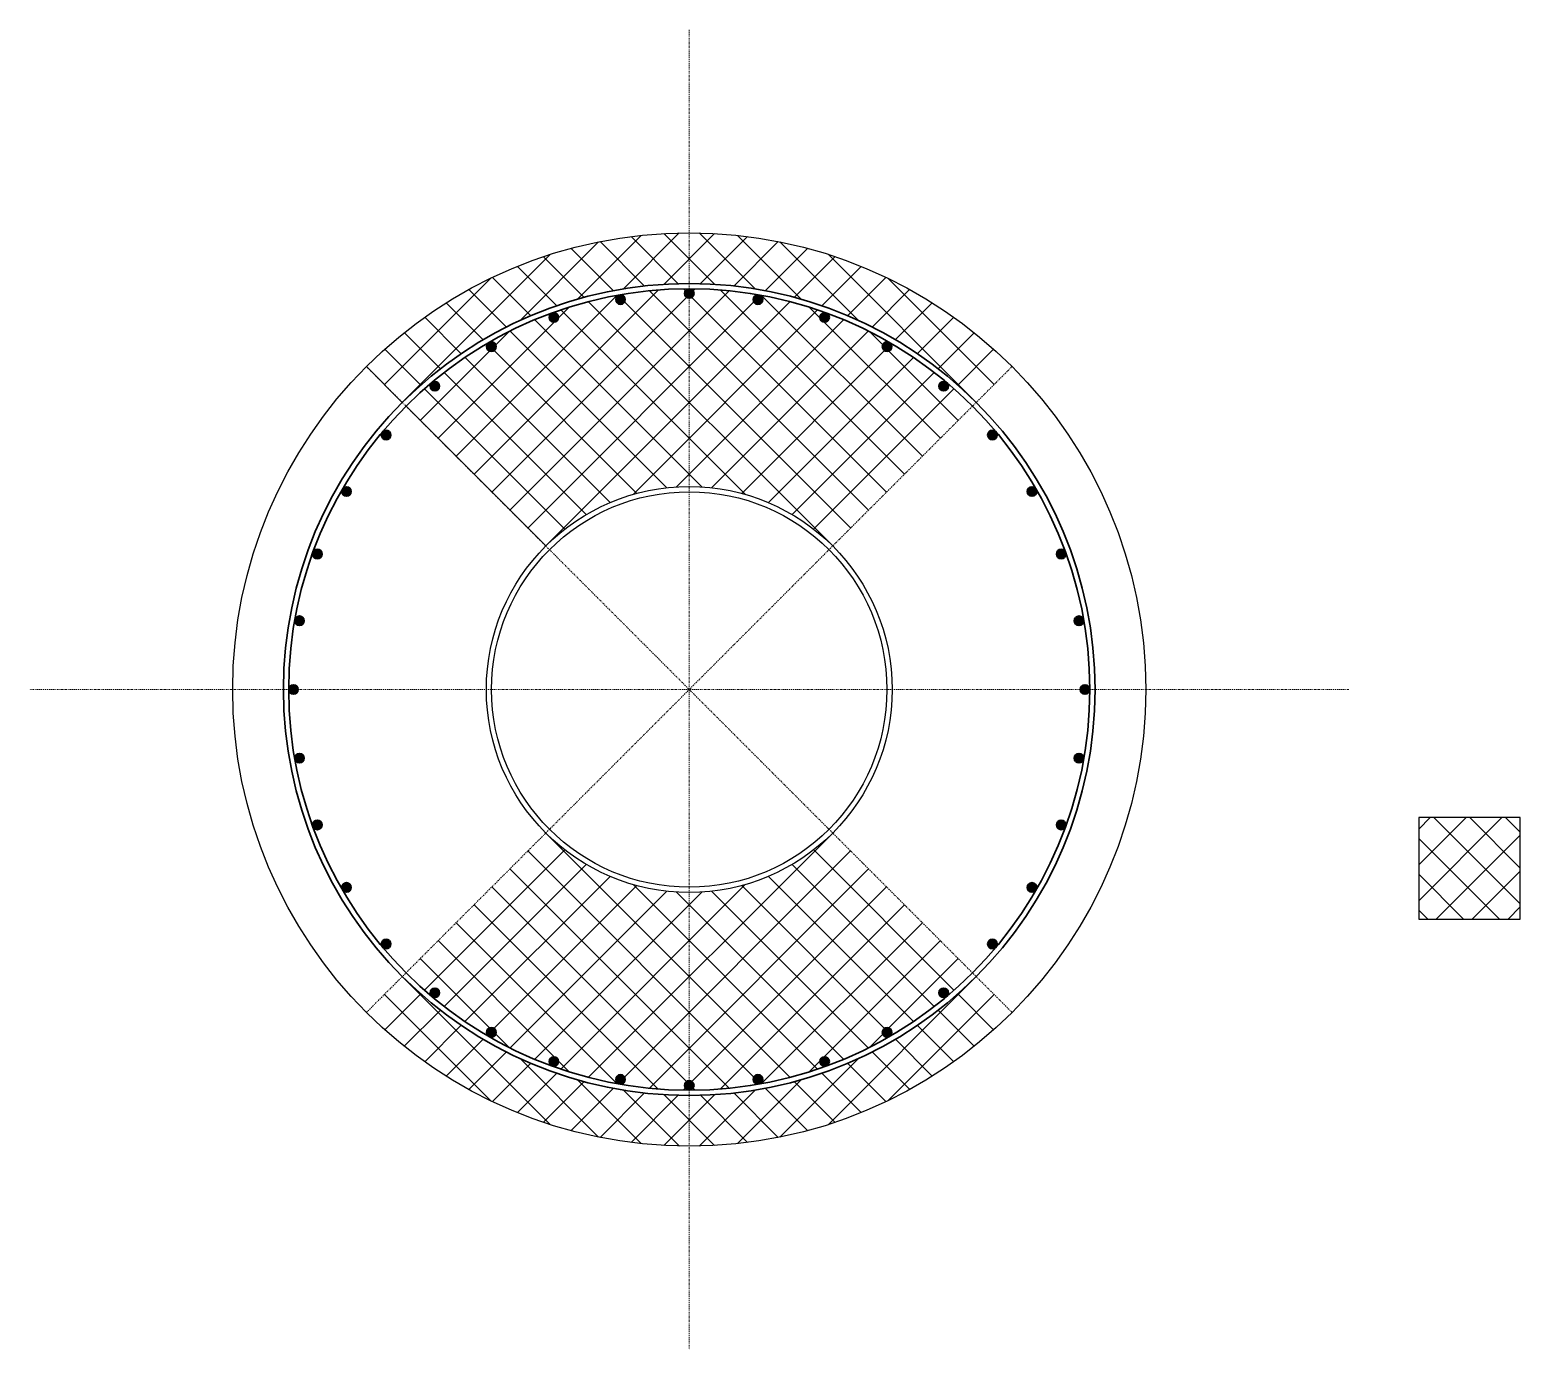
# Model space of a CAD drawing. Header units: inches. Extents: x -78 to 98, y -78 to 78.
import ezdxf

# ---------------------------------------------------------------- set-up
doc = ezdxf.new("R2010")
doc.units = ezdxf.units.IN
doc.header["$LTSCALE"] = 0.25
doc.header["$MEASUREMENT"] = 0
doc.linetypes.add('CENTER2', pattern=[1.125, 0.75, -0.125, 0.125, -0.125])
for name, color, linetype, lineweight in [('S-CONC', 11, 'Continuous', 25), ('S-GRID', 2, 'CENTER2', 13), ('S-PATT', 8, 'Continuous', 5), ('S-RBAR', 6, 'Continuous', 30)]:
    doc.layers.add(name, color=color, linetype=linetype, lineweight=lineweight)

# ---------------------------------------------------------------- blocks, each defined once
blk = doc.blocks.new('*U27')
at = {"layer": 'S-PATT'}
h = blk.add_hatch(color=256, dxfattribs=at)
h.dxf.hatch_style = 1
edge = h.paths.add_edge_path()
edge.add_arc((0, 0), 0.564, 0, 360)
at = {"layer": 'S-RBAR'}
blk.add_circle((0, 0), 0.564, dxfattribs=at)
blk = doc.blocks.new('*U28')
at = {"layer": 'S-RBAR', "color": 0, "linetype": 'ByBlock', "lineweight": -2, "transparency": 16777216}
for p, rotation in [((10.98, 69.13), 10.00000000000001), ((27.24, 69.13), 350.0000000000001), ((3.1, 67.02), 19.99999999999999), ((35.12, 67.02), 340), ((-4.3, 63.57), 29.99999999999999), ((42.51, 63.57), 330.0000000000001), ((-10.98, 58.89), 40.00000000000001), ((49.2, 58.89), 320), ((-16.75, 53.12), 49.99999999999999), ((54.97, 53.12), 310), ((-21.43, 46.44), 59.99999999999999), ((59.65, 46.44), 300.0000000000001), ((-24.88, 39.05), 70), ((63.1, 39.05), 290.0000000000001), ((-26.99, 31.16), 80.00000000000001), ((65.21, 31.16), 280), ((-27.7, 23.03), 90), ((65.92, 23.03), 270), ((-26.99, 14.91), 99.99999999999999), ((65.21, 14.91), 260), ((-24.88, 7.02), 110), ((63.1, 7.02), 250), ((-21.43, -0.37), 120), ((59.65, -0.37), 240), ((-16.75, -7.06), 130), ((54.97, -7.06), 230), ((-10.98, -12.83), 140), ((49.2, -12.83), 220), ((-4.3, -17.51), 150), ((42.51, -17.51), 210), ((3.1, -20.95), 160), ((35.12, -20.95), 200), ((10.98, -23.07), 170.0000000000001), ((27.24, -23.07), 189.9999999999999), ((19.11, -23.78), 180)]:
    blk.add_blockref('*U27', p, dxfattribs=dict(at, rotation=rotation))
blk.add_blockref('*U27', (19.11, 69.85), dxfattribs=at)

msp = doc.modelspace()

# ---------------------------------------------------------------- hatches: boundary and pattern name
at = {"layer": 'S-PATT'}
h = msp.add_hatch(dxfattribs=at)
h.set_pattern_fill('ANSI37', color=256, scale=24)
h.paths.add_polyline_path([(-38.18, 38.18), (-33.94, 33.94, -0.414214), (33.94, 33.94), (38.18, 38.18, 0.414214)])
h = msp.add_hatch(dxfattribs=at)
h.set_pattern_fill('ANSI37', color=256, scale=24)
h.paths.add_polyline_path([(33.5, 33.5, 0.02182), (30.45, 36.29, -0.221695), (30.65, 35.86, -1), (29.53, 35.86, -0.63707), (30.45, 36.29, 0.043661), (23.69, 41.03, -0.267949), (23.97, 40.54, -1), (22.84, 40.54, -0.57735), (23.69, 41.03, 0.043661), (16.2, 44.52, -0.315299), (16.57, 43.99, -1), (15.45, 43.99, -0.520567), (16.2, 44.52, 0.043661), (8.23, 46.66, -0.36397), (8.69, 46.1, -1), (7.57, 46.1, -0.466308), (8.23, 46.66, 0.043661), (0, 47.37, -0.414214), (0.56, 46.81, -1), (-0.56, 46.81, -0.414214), (0, 47.37, 0.043661), (-8.23, 46.66, -0.466308), (-7.57, 46.1, -1), (-8.69, 46.1, -0.36397), (-8.23, 46.66, 0.043661), (-16.2, 44.52, -0.520567), (-15.45, 43.99, -1), (-16.57, 43.99, -0.315299), (-16.2, 44.52, 0.043661), (-23.69, 41.03, -0.57735), (-22.84, 40.54, -1), (-23.97, 40.54, -0.267949), (-23.69, 41.03, 0.043661), (-30.45, 36.29, -0.63707), (-29.53, 35.86, -1), (-30.65, 35.86, -0.221695), (-30.45, 36.29, 0.02182), (-33.5, 33.5), (-16.97, 16.97, -0.414214), (16.97, 16.97)])
h = msp.add_hatch(dxfattribs=at)
h.set_pattern_fill('ANSI37', color=256, scale=24)
h.set_pattern_definition([(45, (32.7012, 48.7096), (-2.12132, 2.12132), []), (135, (32.7012, 48.7096), (-2.12132, -2.12132), [])])
h.paths.add_polyline_path([(98.29, -27.15), (98.29, -15.15), (86.29, -15.15), (86.29, -27.15)])
h = msp.add_hatch(dxfattribs=at)
h.set_pattern_fill('ANSI37', color=256, scale=24)
h.paths.add_polyline_path([(16.97, -16.97, -0.414214), (-16.97, -16.97), (-33.5, -33.5, 0.02182), (-30.45, -36.29, -0.221695), (-30.65, -35.86, -1), (-29.53, -35.86, -0.63707), (-30.45, -36.29, 0.043661), (-23.69, -41.03, -0.267949), (-23.97, -40.54, -1), (-22.84, -40.54, -0.57735), (-23.69, -41.03, 0.043661), (-16.2, -44.52, -0.315299), (-16.57, -43.99, -1), (-15.45, -43.99, -0.520567), (-16.2, -44.52, 0.043661), (-8.23, -46.66, -0.36397), (-8.69, -46.1, -1), (-7.57, -46.1, -0.466308), (-8.23, -46.66, 0.043661), (0, -47.38, -0.414214), (-0.56, -46.81, -1), (0.56, -46.81, -0.414214), (0, -47.38, 0.043661), (8.23, -46.66, -0.466308), (7.57, -46.1, -1), (8.69, -46.1, -0.36397), (8.23, -46.66, 0.043661), (16.2, -44.52, -0.520567), (15.45, -43.99, -1), (16.57, -43.99, -0.315299), (16.2, -44.52, 0.043661), (23.69, -41.03, -0.57735), (22.84, -40.54, -1), (23.97, -40.54, -0.267949), (23.69, -41.03, 0.043661), (30.45, -36.29, -0.63707), (29.53, -35.86, -1), (30.65, -35.86, -0.221695), (30.45, -36.29, 0.02182), (33.5, -33.5)])
h = msp.add_hatch(dxfattribs=at)
h.set_pattern_fill('ANSI37', color=256, scale=24)
h.paths.add_polyline_path([(38.18, -38.18), (33.94, -33.94, -0.414214), (-33.94, -33.94), (-38.18, -38.18, 0.414214)])

# ---------------------------------------------------------------- linework, layer by layer
at = {"layer": 'S-CONC'}
msp.add_lwpolyline([(86.29, -27.15), (98.29, -27.15), (98.29, -15.15), (86.29, -15.15)], close=True, dxfattribs=at)
for radius in [54, 24, 23.38]:
    msp.add_circle((0, 0), radius, dxfattribs=at)
at = {"layer": 'S-GRID'}
for p, q in [((0, 78), (0, -78)), ((38.18, -38.18), (-38.18, 38.18)), ((-38.18, -38.18), (38.18, 38.18)), ((78, 0), (-78, 0))]:
    msp.add_line(p, q, dxfattribs=at)
at = {"layer": 'S-RBAR'}
for radius in [48, 47.38]:
    msp.add_circle((0, 0), radius, dxfattribs=at)

# ---------------------------------------------------------------- block references
msp.add_blockref('*U28', (-19.11, -23.03), dxfattribs=at)

doc.saveas('drawing.dxf')
